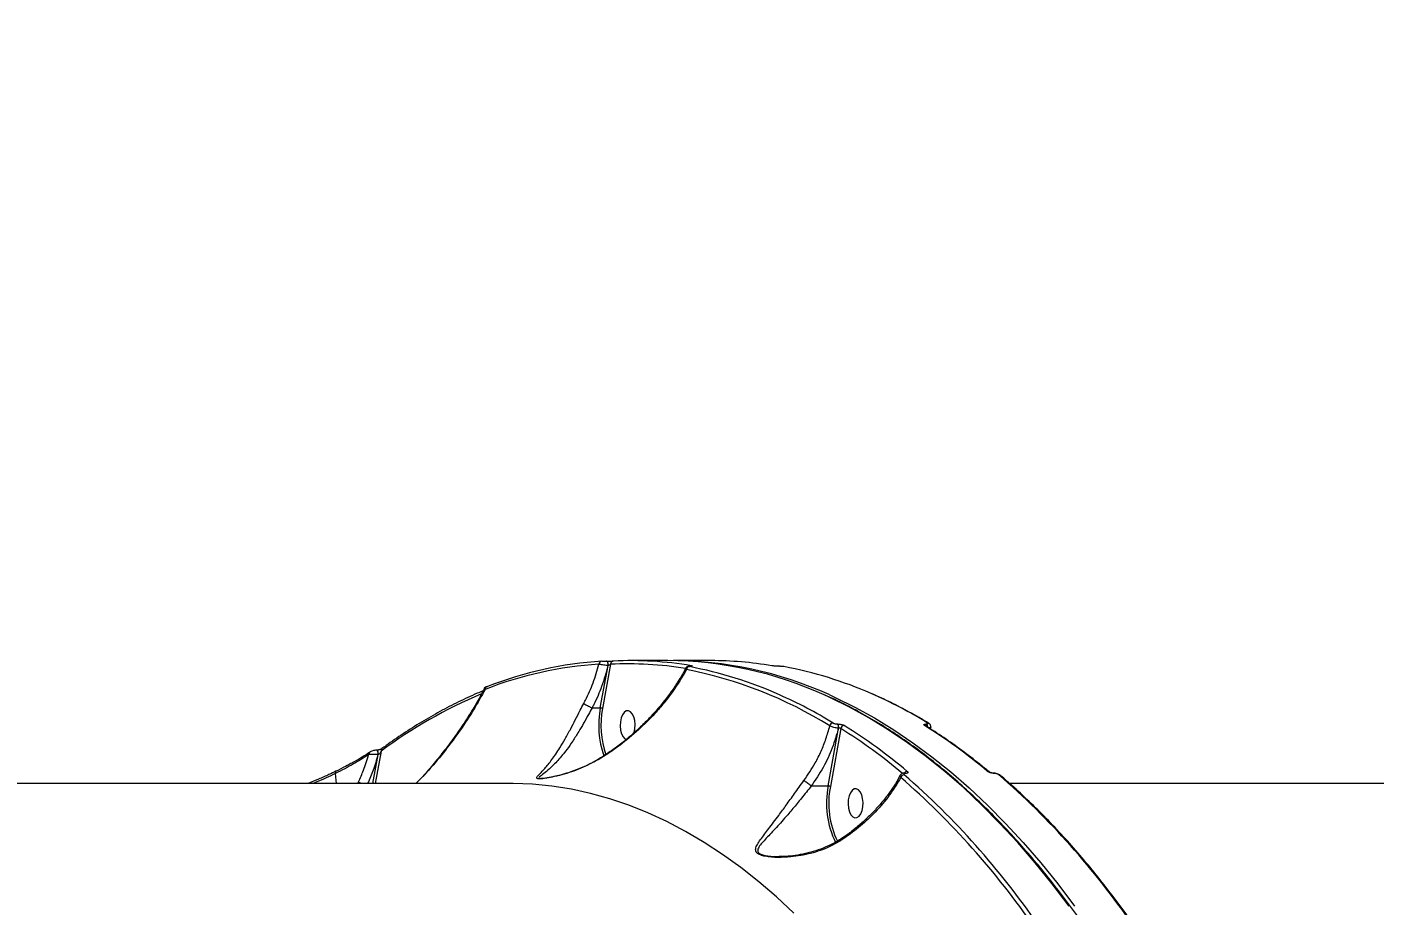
# Model space of a CAD drawing. Header units: millimetres. Extents: x -8327 to 9087, y -6583 to 5996.
# Drawn here: x 4295.4 to 4711.9, y 572.3 to 843.9 of the extents above; entities that cross this region are included whole.
import ezdxf

# ---------------------------------------------------------------- set-up
doc = ezdxf.new("R2010")
doc.units = ezdxf.units.MM
doc.layers.add('DIKOM_ОБЪЕКТ', color=7, linetype='Continuous')
doc.layers.add('DIKOM_РАЗМЕР_ОБЪЕКТА', color=7, linetype='Continuous')
doc.styles.add('style1', font='arial.ttf', dxfattribs={"width": 0.8})
doc.dimstyles.new('1-50', dxfattribs={"dimtxt": 300, "dimasz": 200, "dimexe": 100, "dimexo": 0, "dimgap": 100, "dimtad": 1, "dimtxsty": 'style1', "dimcen": 200, "dimclrd": 7, "dimclre": 7, "dimclrt": 7, "dimadec": 1, "dimazin": 2, "dimtfac": 1, "dimtmove": 0, "dimatfit": 2, "dimfxl": 0, "dimlwd": 25, "dimlwe": 18, "dimarcsym": 0})

# ---------------------------------------------------------------- blocks, each defined once
blk = doc.blocks.new('*D9')
at = {"layer": 'Defpoints', "color": 0, "transparency": 16777216}
for p in [(7087.37, 843.9), (-4957.59, 227.93), (7087.37, -4838.64)]:
    blk.add_point(p, dxfattribs=at)
at = {"layer": 'DIKOM_РАЗМЕР_ОБЪЕКТА', "color": 7, "lineweight": 18, "transparency": 16777216}
for p, q in [((7087.37, 843.9), (7087.37, -4938.64)), ((-4957.59, 227.93), (-4957.59, -4938.64))]:
    blk.add_line(p, q, dxfattribs=at)
at = {"layer": 'DIKOM_РАЗМЕР_ОБЪЕКТА', "color": 7, "lineweight": 25, "transparency": 16777216}
blk.add_line((-4757.59, -4838.64), (6887.37, -4838.64), dxfattribs=at)
at = {"layer": 'DIKOM_РАЗМЕР_ОБЪЕКТА', "color": 7, "transparency": 16777216}
for points in [[(-4757.59, -4805.31), (-4757.59, -4871.97), (-4957.59, -4838.64)], [(6887.37, -4805.31), (6887.37, -4871.97), (7087.37, -4838.64)]]:
    blk.add_solid(points, dxfattribs=at)
at = {"layer": 'DIKOM_РАЗМЕР_ОБЪЕКТА', "color": 7, "transparency": 16777216, "insert": (4098.94, -4585.47), "char_height": 300, "attachment_point": 5, "style": 'style1'}
blk.add_mtext('12040', dxfattribs=at)

msp = doc.modelspace()

# ---------------------------------------------------------------- linework, layer by layer
at = {"layer": 'DIKOM_ОБЪЕКТ', "color": 7, "linetype": 'Continuous', "lineweight": 15}
for p, q in [((4472.671, 633.281), (4475.077, 646.425)), ((4475.849, 646.803), (4473.343, 633.116)), ((4474.564, 647.76), (4474.549, 647.76)), ((4474.592, 647.76), (4474.564, 647.76)), ((4474.592, 647.76), (4474.578, 647.76)), ((4475.077, 646.425), (4475.049, 646.425)), ((4493.567, 647.928), (4481.995, 647.928)), ((4506.853, 647.928), (4495.281, 647.928)), ((4500.459, 646.17), (4500.37, 646.17)), ((4500.37, 646.17), (4500.418, 646.166)), ((4500.506, 646.166), (4500.418, 646.166)), ((4500.459, 646.17), (4500.506, 646.166)), ((4527.977, 646.17), (4527.888, 646.17)), ((4527.888, 646.17), (4527.935, 646.166)), ((4528.024, 646.166), (4527.935, 646.166)), ((4527.977, 646.17), (4528.024, 646.166)), ((4470.138, 633.281), (4470.132, 633.282)), ((4470.138, 633.281), (4472.671, 633.281)), ((4543.132, 609.158), (4546.358, 627.04)), ((4547.037, 626.915), (4543.804, 608.994)), ((4545.98, 628.324), (4546.028, 628.324)), ((4546.358, 627.04), (4546.311, 627.04)), ((4573.282, 627.762), (4573.284, 627.761)), ((4573.457, 628.324), (4573.504, 628.324)), ((4574.849, 626.741), (4574.905, 627.409)), ((4401.32, 619.559), (4401.34, 619.572)), ((4402.352, 609.928), (4404.012, 618.874)), ((4404.907, 619.916), (4403.055, 609.928)), ((4403.527, 620.213), (4403.452, 620.213)), ((4404.012, 618.874), (4403.937, 618.874)), ((4391.136, 609.928), (4390.765, 613.014)), ((4390.948, 613.699), (4390.96, 613.706)), ((4566.825, 613.122), (4566.756, 613.122)), ((4567.03, 613.039), (4566.962, 613.039)), ((4594.322, 613.122), (4594.254, 613.122)), ((4594.528, 613.039), (4594.459, 613.039)), ((4444.751, 609.928), (4182.643, 609.928)), ((4384.529, 610.813), (4382.392, 609.928)), ((4397.685, 609.928), (4397.902, 610.401)), ((4537.891, 609.158), (4543.132, 609.158)), ((4861.334, 609.928), (4599.226, 609.928))]:
    msp.add_line(p, q, dxfattribs=at)
at = {"layer": 'DIKOM_ОБЪЕКТ', "color": 7, "linetype": 'Continuous', "lineweight": 15, "flags": 128}
for points in [[(4475.049, 646.425), (4475.077, 646.661), (4475.074, 646.903), (4475.041, 647.137), (4474.981, 647.348), (4474.896, 647.525), (4474.791, 647.658), (4474.674, 647.737), (4474.564, 647.76)], [(4475.077, 646.425), (4475.105, 646.661), (4475.102, 646.903), (4475.069, 647.137), (4475.009, 647.348), (4474.924, 647.525), (4474.82, 647.658), (4474.702, 647.737), (4474.592, 647.76)], [(4437.59, 639.907), (4437.682, 639.934), (4437.84, 639.951)], [(4617.605, 572.02), (4612.41, 578.864), (4607.115, 585.412), (4601.725, 591.659), (4596.243, 597.6), (4590.675, 603.229), (4585.025, 608.542), (4579.298, 613.535), (4573.499, 618.203), (4567.632, 622.542), (4561.703, 626.549), (4555.717, 630.22), (4549.678, 633.552), (4543.592, 636.543), (4541.892, 637.314)], [(4543.408, 637.402), (4545.307, 636.543), (4551.392, 633.552), (4557.431, 630.22), (4563.418, 626.549), (4569.346, 622.542), (4575.213, 618.203), (4581.012, 613.535), (4586.739, 608.542), (4592.389, 603.229), (4597.957, 597.6), (4603.439, 591.659), (4608.83, 585.412), (4614.125, 578.864), (4619.32, 572.02)], [(4483.145, 625.678), (4483.39, 626.868), (4483.453, 628.143), (4483.328, 629.4), (4483.026, 630.539), (4482.571, 631.466), (4481.999, 632.106), (4481.358, 632.408), (4480.699, 632.347), (4480.076, 631.928), (4479.539, 631.185), (4479.131, 630.179), (4478.886, 628.989), (4478.823, 627.714), (4478.948, 626.457), (4479.25, 625.318), (4479.705, 624.391), (4480.276, 623.751), (4480.754, 623.49)], [(4403.937, 618.874), (4403.966, 619.153), (4403.954, 619.436), (4403.902, 619.702), (4403.813, 619.927), (4403.695, 620.096), (4403.557, 620.192), (4403.446, 620.213)], [(4404.012, 618.874), (4404.041, 619.153), (4404.029, 619.436), (4403.977, 619.702), (4403.888, 619.927), (4403.77, 620.096), (4403.632, 620.192), (4403.529, 620.213)], [(4532.552, 569.78), (4527.142, 574.82), (4521.655, 579.537), (4516.096, 583.927), (4510.471, 587.986), (4504.785, 591.711), (4499.043, 595.096), (4493.25, 598.14), (4487.413, 600.84), (4481.535, 603.193), (4475.623, 605.196), (4469.683, 606.849), (4463.72, 608.149), (4457.739, 609.095), (4451.745, 609.687), (4445.745, 609.924), (4444.751, 609.928)], [(4553.606, 601.556), (4553.851, 602.745), (4553.914, 604.02), (4553.789, 605.277), (4553.487, 606.416), (4553.032, 607.343), (4552.461, 607.983), (4551.819, 608.285), (4551.161, 608.224), (4550.537, 607.805), (4550, 607.062), (4549.592, 606.056), (4549.347, 604.866), (4549.284, 603.591), (4549.409, 602.334), (4549.711, 601.195), (4550.166, 600.268), (4550.738, 599.628), (4551.379, 599.326), (4552.038, 599.387), (4552.661, 599.806), (4553.199, 600.549), (4553.606, 601.556)]]:
    msp.add_lwpolyline(points, dxfattribs=at)
at = {"layer": 'DIKOM_ОБЪЕКТ', "color": 7, "linetype": 'Continuous', "lineweight": 15}
for centre, radius, start, end in [((4479.71, 529.373), 117.664, 93.62991, 111.24311), ((4480.566, 530.045), 117.919, 93.62971, 111.24356), ((4473.167, 646.823), 0.907, 94.21143, 181.3911), ((4476.768, 646.882), 0.923, 94.66109, 184.96059), ((4481.132, 535.11), 111.818, 80.80337, 92.7084), ((4481.989, 535.787), 112.14, 80.32376, 92.70689), ((4492.978, 529.937), 117.993, 65.50891, 89.71401), ((4494.66, 529.757), 118.169, 65.63628, 90.11432), ((4500.282, 645.081), 0.978, 94.51639, 176.92267), ((4477.4, 524.263), 123.909, 65.84999, 79.39455), ((4500.858, 645.493), 0.839, 91.36719, 127.05245), ((4506.826, 535.618), 112.31, 80.32787, 89.98635), ((4506.83, 524.899), 123.25, 66.26737, 79.4243), ((4474.574, 516.933), 130.564, 58.06988, 79.08135), ((4494.231, 499.516), 149.916, 112.89664, 126.57167), ((4437.911, 639.132), 0.839, 112.4976, 186.16644), ((4469.733, 506.407), 143.339, 58.50136, 65.97393), ((4499.03, 506.488), 143.244, 58.50177, 66.37524), ((4501.98, 627.965), 29.788, 169.72024, 198.62983), ((4501.224, 627.922), 28.362, 169.44651, 198.7128), ((4544.706, 627.53), 1.099, 94.22037, 168.8744), ((4545.018, 627.391), 1.34, 344.79703, 44.08885), ((4545.065, 627.391), 1.34, 344.7836, 44.08232), ((4548.136, 626.761), 1.109, 94.35151, 172.02042), ((4455.523, 480.679), 172.51, 50.11049, 57.96179), ((4456.209, 481.118), 173.119, 49.96419, 57.95964), ((4481.081, 481.138), 173.095, 49.96363, 57.96019), ((4572.916, 627.173), 0.694, 58.35167, 90.58112), ((4572.702, 627.5), 1.117, 355.66331, 47.48232), ((4572.741, 627.493), 1.128, 354.51954, 47.4012), ((4573.878, 627.93), 0.696, 58.81092, 90.5214), ((4405.664, 620.113), 0.783, 128.88191, 194.60675), ((4401.782, 618.979), 0.741, 128.54619, 191.64716), ((4391.358, 613.223), 0.629, 130.73233, 199.38002), ((4566.683, 611.464), 1.166, 93.75777, 164.34635), ((4405.735, 427.468), 245.283, 34.45535, 49.01513), ((4567.629, 612.546), 1.121, 92.98995, 149.18278), ((4566.748, 612.807), 0.315, 47.37337, 87.92591), ((4566.817, 612.807), 0.315, 47.38593, 88.72603), ((4592.442, 612.996), 0.67, 49.94949, 91.13667), ((4594.246, 612.808), 0.314, 47.35496, 88.84866), ((4594.314, 612.807), 0.315, 47.38876, 88.10009), ((4434.982, 427.468), 245.283, 34.45535, 49.01513), ((4595.867, 611.96), 0.668, 50.21063, 91.2203), ((4570.28, 603.804), 27.671, 168.84278, 205.95998), ((4570.138, 603.803), 26.841, 168.84872, 205.91388), ((4405.049, 427.031), 244.736, 34.4552, 49.01533)]:
    msp.add_arc(centre, radius, start, end, dxfattribs=at)
for points, knots in [([(4467.554, 634.683), (4467.727, 635.015), (4468.813, 637.093), (4470.605, 641.104), (4471.702, 644.877), (4472.261, 646.801)], [0, 0, 0, 0, 0.0849919, 0.5334672, 1, 1, 1, 1]), ([(4475.049, 646.425), (4474.455, 644.258), (4473.329, 640.148), (4471.428, 635.802), (4470.314, 633.625), (4470.138, 633.281)], [0, 0, 0, 0, 0.4843406, 0.9185263, 1, 1, 1, 1]), ([(4499.078, 645.596), (4498.992, 645.421), (4498.372, 644.165), (4496.964, 641.831), (4494.847, 638.61), (4492.456, 635.421), (4489.835, 632.282), (4487.015, 629.247), (4484.035, 626.363), (4480.953, 623.673), (4477.79, 621.205), (4474.864, 619.133), (4472.947, 617.97), (4472.148, 617.485)], [0, 0, 0, 0, 0.0168037, 0.1206194, 0.2249338, 0.3297318, 0.4349774, 0.5404501, 0.6430314, 0.7429612, 0.8397608, 0.93323, 1, 1, 1, 1]), ([(4475.049, 646.425), (4474.961, 646.429), (4474.668, 646.44), (4474.086, 646.486), (4473.361, 646.574), (4472.695, 646.686), (4472.405, 646.762), (4472.261, 646.801)], [0, 0, 0, 0, 0.0942818, 0.3122704, 0.5411618, 0.771407, 1, 1, 1, 1]), ([(4473.101, 647.727), (4473.178, 647.731), (4473.334, 647.739), (4473.681, 647.749), (4474.056, 647.756), (4474.355, 647.759), (4474.505, 647.76), (4474.549, 647.76)], [0, 0, 0, 0, 0.2336671, 0.4674265, 0.6956076, 0.9087564, 1, 1, 1, 1]), ([(4474.578, 647.76), (4474.644, 647.76), (4474.862, 647.76), (4475.297, 647.765), (4475.843, 647.775), (4476.35, 647.788), (4476.579, 647.798), (4476.693, 647.802)], [0, 0, 0, 0, 0.0931794, 0.3039639, 0.5302381, 0.7651986, 1, 1, 1, 1]), ([(4475.849, 646.803), (4475.803, 646.758), (4475.715, 646.672), (4475.532, 646.557), (4475.352, 646.476), (4475.221, 646.441), (4475.139, 646.427), (4475.1, 646.426), (4475.077, 646.425)], [0, 0, 0, 0, 0.2685392, 0.5229588, 0.7425485, 0.8690026, 0.9242928, 1, 1, 1, 1]), ([(4499.305, 645.133), (4499.287, 645.148), (4499.162, 645.251), (4499.024, 645.421), (4499.062, 645.543), (4499.078, 645.596)], [0, 0, 0, 0, 0.0878513, 0.6019146, 1, 1, 1, 1]), ([(4500.373, 646.17), (4500.358, 646.17), (4500.212, 646.172), (4500.018, 646.162), (4499.789, 646.135), (4499.544, 646.057), (4499.317, 645.916), (4499.144, 645.754), (4499.093, 645.623), (4499.081, 645.593)], [0, 0, 0, 0, 0.0278432, 0.271152, 0.4682906, 0.6030954, 0.7573233, 0.9431678, 1, 1, 1, 1]), ([(4500.418, 646.166), (4500.342, 646.165), (4500.19, 646.163), (4500.051, 646.149), (4499.987, 646.129), (4500.016, 646.099), (4500.112, 646.073), (4500.193, 646.058), (4500.205, 646.056)], [0, 0, 0, 0, 0.1673869, 0.3344621, 0.5091824, 0.7130711, 0.9577523, 1, 1, 1, 1]), ([(4500.845, 646.184), (4500.845, 646.184), (4500.856, 646.186), (4500.817, 646.181), (4500.727, 646.175), (4500.567, 646.169), (4500.415, 646.171), (4500.356, 646.172)], [0, 0, 0, 0, 0.0030238, 0.1908248, 0.4378834, 0.7828578, 1, 1, 1, 1]), ([(4500.838, 646.332), (4500.855, 646.329), (4500.981, 646.307), (4501.133, 646.269), (4501.174, 646.224), (4501.071, 646.192), (4500.856, 646.17), (4500.623, 646.167), (4500.506, 646.166)], [0, 0, 0, 0, 0.0392217, 0.2872168, 0.4951939, 0.6709796, 0.8352915, 1, 1, 1, 1]), ([(4527.935, 646.166), (4527.874, 646.166), (4527.659, 646.167), (4527.236, 646.183), (4526.688, 646.217), (4526.124, 646.269), (4525.847, 646.31), (4525.695, 646.332)], [0, 0, 0, 0, 0.07959882, 0.27564731, 0.47074839, 0.71052488, 1, 1, 1, 1]), ([(4529.451, 646.056), (4529.35, 646.072), (4529.171, 646.1), (4528.809, 646.134), (4528.468, 646.156), (4528.201, 646.165), (4528.065, 646.166), (4528.024, 646.166)], [0, 0, 0, 0, 0.3025221, 0.5346924, 0.7254079, 0.9171099, 1, 1, 1, 1]), ([(4499.305, 645.133), (4497.957, 642.844), (4495.92, 639.383), (4492.445, 634.875), (4489.009, 630.883), (4484.52, 626.398), (4479.705, 622.416), (4475.534, 619.439), (4473.31, 618.07), (4472.199, 617.386)], [0, 0, 0, 0, 0.2227139, 0.3367321, 0.4507458, 0.6310005, 0.8132754, 0.9066457, 1, 1, 1, 1]), ([(4436.423, 638.552), (4435.831, 638.307), (4433.299, 637.258), (4428.851, 635.187), (4423.099, 632.219), (4417.392, 628.937), (4411.832, 625.417), (4407.77, 622.615), (4405.592, 621.028), (4405.173, 620.722)], [0, 0, 0, 0, 0.0556279, 0.2380829, 0.4205767, 0.6031253, 0.7857231, 0.9588059, 1, 1, 1, 1]), ([(4437.077, 639.042), (4435.92, 636.941), (4433.606, 632.741), (4429.471, 626.451), (4424.837, 620.209), (4420.294, 614.64), (4417.021, 611.297), (4415.681, 609.928)], [0, 0, 0, 0, 0.2104825, 0.4209716, 0.6359964, 0.8510001, 1, 1, 1, 1]), ([(4436.772, 639.234), (4436.449, 638.593), (4435.397, 636.509), (4433.33, 632.96), (4430.572, 628.571), (4427.5, 624.123), (4424.286, 619.818), (4420.875, 615.627), (4418.059, 612.373), (4416.227, 610.482), (4415.69, 609.928)], [0, 0, 0, 0, 0.0637987, 0.207434, 0.3543203, 0.5044115, 0.6577046, 0.7946528, 0.9398219, 1, 1, 1, 1]), ([(4437.077, 639.042), (4436.945, 639.086), (4436.722, 639.16), (4436.753, 639.215), (4436.765, 639.237)], [0, 0, 0, 0, 0.5933803, 1, 1, 1, 1]), ([(4437.599, 639.892), (4437.494, 639.857), (4437.293, 639.79), (4437.047, 639.625), (4436.833, 639.434), (4436.767, 639.284), (4436.747, 639.241)], [0, 0, 0, 0, 0.3370167, 0.6423229, 0.8968462, 1, 1, 1, 1]), ([(4574.238, 628.526), (4573.239, 629.126), (4570.344, 630.866), (4565.514, 633.501), (4560.671, 635.934), (4557.724, 637.197), (4556.717, 637.629)], [0, 0, 0, 0, 0.1730533, 0.5012979, 0.8294798, 1, 1, 1, 1]), ([(4472.199, 617.386), (4470.389, 616.416), (4466.721, 614.451), (4461.73, 612.806), (4458.167, 611.95), (4456.132, 611.581), (4454.724, 611.391), (4453.64, 611.333), (4452.984, 611.444), (4452.97, 611.683), (4453.237, 612.162), (4454.022, 612.965), (4455.63, 614.665), (4457.704, 617.19), (4459.856, 620.363), (4461.82, 623.685), (4463.412, 626.615), (4464.961, 629.617), (4466.305, 632.276), (4467.185, 633.972), (4467.554, 634.683)], [0, 0, 0, 0, 0.0952096, 0.1929549, 0.2447985, 0.2710692, 0.2981694, 0.324288, 0.3503869, 0.3910744, 0.4019402, 0.4719616, 0.5438083, 0.6393953, 0.7378511, 0.7988533, 0.8613652, 0.911374, 0.962837, 1, 1, 1, 1]), ([(4470.132, 633.282), (4470.131, 633.282), (4469.755, 632.624), (4468.892, 631.026), (4467.503, 628.547), (4465.879, 625.743), (4464.149, 622.995), (4461.992, 619.9), (4459.524, 616.921), (4457.146, 614.561), (4455.135, 612.953), (4454.155, 612.195), (4453.687, 611.737), (4453.624, 611.528), (4453.904, 611.412), (4454.268, 611.433), (4454.307, 611.436)], [0, 0, 0, 0, 0.0000339, 0.0533975, 0.1277331, 0.2021482, 0.2941229, 0.3862184, 0.5316558, 0.6773058, 0.7825133, 0.8873224, 0.9029873, 0.9602936, 0.9957531, 1, 1, 1, 1]), ([(4467.554, 634.683), (4467.565, 634.675), (4467.658, 634.607), (4467.909, 634.442), (4468.398, 634.155), (4468.983, 633.838), (4469.596, 633.527), (4469.953, 633.364), (4470.132, 633.282)], [0, 0, 0, 0, 0.0259481, 0.2095742, 0.4071841, 0.6047737, 0.8023459, 1, 1, 1, 1]), ([(4473.343, 633.116), (4473.335, 633.121), (4473.317, 633.133), (4473.259, 633.163), (4473.153, 633.205), (4472.994, 633.247), (4472.823, 633.276), (4472.722, 633.279), (4472.671, 633.281)], [0, 0, 0, 0, 0.053669, 0.1413774, 0.3560057, 0.5706009, 0.7852355, 1, 1, 1, 1]), ([(4710.367, 228.93), (4710.36, 230.95), (4710.34, 236.81), (4710.182, 246.505), (4709.84, 258.003), (4709.333, 269.48), (4708.664, 280.925), (4707.834, 292.33), (4706.843, 303.687), (4705.692, 314.986), (4704.382, 326.221), (4702.912, 337.382), (4701.286, 348.46), (4699.504, 359.448), (4697.567, 370.337), (4695.477, 381.119), (4693.235, 391.787), (4690.843, 402.331), (4688.302, 412.744), (4685.615, 423.018), (4682.784, 433.146), (4679.81, 443.12), (4676.697, 452.932), (4673.446, 462.575), (4670.059, 472.042), (4666.539, 481.325), (4662.889, 490.418), (4659.112, 499.314), (4655.21, 508.007), (4651.186, 516.488), (4647.042, 524.753), (4642.784, 532.796), (4638.412, 540.609), (4633.932, 548.187), (4629.344, 555.524), (4624.655, 562.615), (4619.866, 569.455), (4614.981, 576.037), (4610.005, 582.358), (4604.94, 588.413), (4599.79, 594.196), (4594.56, 599.703), (4589.253, 604.93), (4583.874, 609.874), (4578.426, 614.529), (4572.913, 618.894), (4567.34, 622.963), (4561.711, 626.734), (4556.031, 630.209), (4550.301, 633.361), (4545.683, 635.7), (4542.962, 636.877), (4542.179, 637.215)], [0, 0, 0, 0, 0.010755, 0.031188, 0.0516215, 0.072055, 0.0924886, 0.1129222, 0.1333561, 0.15379, 0.1742241, 0.1946586, 0.2150931, 0.2355279, 0.2559631, 0.2763985, 0.2968344, 0.3172704, 0.337707, 0.358144, 0.3785814, 0.3990193, 0.4194576, 0.4398965, 0.460336, 0.480776, 0.5012165, 0.5216576, 0.5420995, 0.5625418, 0.5829848, 0.6034283, 0.6238724, 0.644317, 0.6647621, 0.6852074, 0.705653, 0.7260987, 0.7465444, 0.7669897, 0.7874344, 0.807878, 0.8283206, 0.8487614, 0.8692003, 0.8896364, 0.9100693, 0.9304985, 0.9509233, 0.9713432, 0.9917581, 1, 1, 1, 1]), ([(4535.612, 610.809), (4536.837, 612.606), (4538.833, 615.533), (4540.984, 619.933), (4542.529, 623.763), (4543.257, 626.399), (4543.627, 627.742)], [0, 0, 0, 0, 0.3422212, 0.55727, 0.7746077, 1, 1, 1, 1]), ([(4546.311, 627.04), (4545.723, 624.995), (4544.533, 620.855), (4541.698, 614.786), (4539.168, 611.046), (4537.891, 609.158)], [0, 0, 0, 0, 0.3257283, 0.6596772, 1, 1, 1, 1]), ([(4546.311, 627.04), (4546.179, 627.048), (4545.849, 627.068), (4545.251, 627.164), (4544.598, 627.325), (4544.013, 627.526), (4543.756, 627.67), (4543.627, 627.742)], [0, 0, 0, 0, 0.1424247, 0.3572825, 0.5717092, 0.7857839, 1, 1, 1, 1]), ([(4544.625, 628.626), (4544.69, 628.592), (4544.82, 628.525), (4545.116, 628.434), (4545.445, 628.365), (4545.747, 628.329), (4545.914, 628.325), (4545.98, 628.324)], [0, 0, 0, 0, 0.2143282, 0.4284605, 0.6428781, 0.8577712, 1, 1, 1, 1]), ([(4546.028, 628.324), (4546.126, 628.321), (4546.374, 628.316), (4546.823, 628.261), (4547.317, 628.158), (4547.76, 628.021), (4547.954, 627.918), (4548.051, 627.867)], [0, 0, 0, 0, 0.1407712, 0.3552483, 0.5700125, 0.7849515, 1, 1, 1, 1]), ([(4547.037, 626.915), (4547.004, 626.929), (4546.938, 626.957), (4546.789, 626.995), (4546.624, 627.023), (4546.473, 627.037), (4546.391, 627.039), (4546.358, 627.04)], [0, 0, 0, 0, 0.21515893, 0.43003725, 0.64486584, 0.85915727, 1, 1, 1, 1]), ([(4572.909, 627.867), (4572.841, 627.918), (4572.703, 628.021), (4572.703, 628.158), (4572.863, 628.261), (4573.136, 628.316), (4573.366, 628.321), (4573.457, 628.324)], [0, 0, 0, 0, 0.2150179, 0.4299716, 0.6446799, 0.8592734, 1, 1, 1, 1]), ([(4592.866, 613.514), (4591.905, 614.309), (4589.118, 616.612), (4584.456, 620.196), (4578.891, 624.176), (4575.143, 626.573), (4573.28, 627.763)], [0, 0, 0, 0, 0.1498861, 0.4344452, 0.7189714, 1, 1, 1, 1]), ([(4573.504, 628.324), (4573.566, 628.325), (4573.72, 628.329), (4573.903, 628.365), (4574.009, 628.434), (4574.009, 628.524), (4573.917, 628.592), (4573.871, 628.626)], [0, 0, 0, 0, 0.142202, 0.3570506, 0.57152, 0.7857059, 1, 1, 1, 1]), ([(4574.821, 627.404), (4574.833, 627.498), (4574.859, 627.71), (4574.745, 628.016), (4574.559, 628.28), (4574.383, 628.439), (4574.267, 628.502), (4574.235, 628.52)], [0, 0, 0, 0, 0.1990325, 0.4515354, 0.680401, 0.9105014, 1, 1, 1, 1]), ([(4574.815, 627.415), (4574.819, 627.387), (4574.836, 627.292), (4574.663, 627.173), (4574.41, 627.12), (4574.302, 627.097)], [0, 0, 0, 0, 0.1964816, 0.6593804, 1, 1, 1, 1]), ([(4405.167, 620.719), (4405.165, 620.717), (4405.146, 620.701), (4404.982, 620.598), (4404.689, 620.466), (4404.329, 620.34), (4404.094, 620.29), (4404.01, 620.272)], [0, 0, 0, 0, 0.0301979, 0.2610182, 0.5740839, 0.8479631, 1, 1, 1, 1]), ([(4401.056, 618.83), (4399.58, 617.88), (4396.592, 615.957), (4392.723, 614.003), (4390.765, 613.014)], [0, 0, 0, 0, 0.4937624, 1, 1, 1, 1]), ([(4401.324, 619.553), (4401.323, 619.552), (4400.634, 619.073), (4399.104, 618.118), (4397.337, 617.047), (4396.249, 616.46), (4396.069, 616.362)], [0, 0, 0, 0, 0.0004715, 0.4546642, 0.9097099, 1, 1, 1, 1]), ([(4397.902, 610.401), (4398.448, 611.607), (4399.698, 614.369), (4400.567, 617.222), (4401.056, 618.83)], [0, 0, 0, 0, 0.4365644, 1, 1, 1, 1]), ([(4403.937, 618.874), (4403.481, 617.238), (4402.636, 614.209), (4401.345, 611.277), (4400.751, 609.928)], [0, 0, 0, 0, 0.5400387, 1, 1, 1, 1]), ([(4403.937, 618.874), (4403.743, 618.881), (4403.355, 618.894), (4402.688, 618.895), (4402.029, 618.885), (4401.452, 618.863), (4401.181, 618.84), (4401.056, 618.83)], [0, 0, 0, 0, 0.19506, 0.3898699, 0.593456, 0.8139874, 1, 1, 1, 1]), ([(4402.747, 620.127), (4402.597, 620.093), (4402.237, 620.011), (4401.749, 619.824), (4401.477, 619.641), (4401.351, 619.556)], [0, 0, 0, 0, 0.2748005, 0.6628201, 1, 1, 1, 1]), ([(4403.445, 620.205), (4403.255, 620.202), (4403.021, 620.199), (4402.79, 620.138), (4402.747, 620.127)], [0, 0, 0, 0, 0.8133233, 1, 1, 1, 1]), ([(4404.01, 620.272), (4403.988, 620.267), (4403.887, 620.243), (4403.724, 620.223), (4403.579, 620.212), (4403.537, 620.214), (4403.53, 620.214)], [0, 0, 0, 0, 0.13202, 0.5878489, 0.9381875, 1, 1, 1, 1]), ([(4404.907, 619.916), (4404.855, 619.808), (4404.744, 619.581), (4404.541, 619.278), (4404.336, 619.047), (4404.182, 618.929), (4404.078, 618.881), (4404.034, 618.877), (4404.012, 618.874)], [0, 0, 0, 0, 0.2759211, 0.5812164, 0.784089, 0.9044831, 0.9530156, 1, 1, 1, 1]), ([(4472.151, 617.479), (4472.066, 617.423), (4471.084, 616.782), (4469.04, 615.747), (4466.008, 614.377), (4463.07, 613.32), (4460.484, 612.556), (4458.585, 612.085), (4457.559, 611.886), (4457.175, 611.812)], [0, 0, 0, 0, 0.0186352, 0.2148908, 0.4189799, 0.6308068, 0.7913799, 0.9218658, 1, 1, 1, 1]), ([(4472.199, 617.386), (4472.188, 617.406), (4472.155, 617.465), (4472.153, 617.474), (4472.151, 617.48)], [0, 0, 0, 0, 0.3317777, 1, 1, 1, 1]), ([(4390.765, 613.014), (4388.856, 612.092), (4386.663, 611.033), (4384.154, 610.055), (4383.829, 609.928)], [0, 0, 0, 0, 0.8704235, 1, 1, 1, 1]), ([(4390.943, 613.708), (4390.23, 613.363), (4388.521, 612.537), (4386.362, 611.567), (4384.886, 610.96), (4384.529, 610.813)], [0, 0, 0, 0, 0.3520162, 0.843136, 1, 1, 1, 1]), ([(4396.069, 616.362), (4395.355, 615.97), (4393.749, 615.089), (4392.015, 614.198), (4390.971, 613.709), (4390.961, 613.705)], [0, 0, 0, 0, 0.442889, 0.9946581, 1, 1, 1, 1]), ([(4565.375, 612.449), (4565.168, 612.046), (4564.489, 610.721), (4563.063, 608.486), (4561.119, 605.768), (4558.925, 603.106), (4556.527, 600.533), (4553.945, 598.068), (4551.189, 595.75), (4549.152, 594.158), (4548.003, 593.392), (4547.866, 593.301)], [0, 0, 0, 0, 0.058075, 0.1906308, 0.3234496, 0.4565318, 0.5895498, 0.7209858, 0.8519114, 0.9823768, 1, 1, 1, 1]), ([(4565.56, 611.779), (4565.499, 611.871), (4565.36, 612.079), (4565.317, 612.308), (4565.397, 612.406), (4565.414, 612.427)], [0, 0, 0, 0, 0.3888556, 0.8707224, 1, 1, 1, 1]), ([(4566.759, 613.117), (4566.72, 613.118), (4566.465, 613.127), (4566.073, 613.044), (4565.622, 612.794), (4565.472, 612.54), (4565.415, 612.444)], [0, 0, 0, 0, 0.07336163, 0.46709723, 0.79776292, 1, 1, 1, 1]), ([(4566.962, 613.039), (4566.875, 613.035), (4566.701, 613.026), (4566.533, 612.96), (4566.461, 612.862), (4566.486, 612.746), (4566.569, 612.664), (4566.607, 612.628)], [0, 0, 0, 0, 0.2039065, 0.408036, 0.6135004, 0.8264937, 1, 1, 1, 1]), ([(4566.996, 613.134), (4566.998, 613.135), (4567.002, 613.136), (4566.944, 613.125), (4566.864, 613.123), (4566.825, 613.122)], [0, 0, 0, 0, 0.1809687, 0.5971294, 1, 1, 1, 1]), ([(4567.571, 613.665), (4567.628, 613.61), (4567.756, 613.486), (4567.793, 613.309), (4567.68, 613.159), (4567.426, 613.058), (4567.162, 613.045), (4567.03, 613.039)], [0, 0, 0, 0, 0.1741619, 0.3895543, 0.5957594, 0.7978599, 1, 1, 1, 1]), ([(4594.459, 613.039), (4594.383, 613.041), (4594.156, 613.046), (4593.721, 613.112), (4593.205, 613.253), (4592.735, 613.447), (4592.531, 613.593), (4592.428, 613.665)], [0, 0, 0, 0, 0.1083161, 0.3203983, 0.5430782, 0.771572, 1, 1, 1, 1]), ([(4594.253, 613.122), (4594.25, 613.122), (4594.197, 613.12), (4594.032, 613.131), (4593.763, 613.17), (4593.45, 613.247), (4593.165, 613.348), (4592.974, 613.44), (4592.879, 613.503), (4592.874, 613.508), (4592.873, 613.509)], [0, 0, 0, 0, 0.0069708, 0.1392104, 0.2904359, 0.4645453, 0.6510187, 0.8100373, 0.9382572, 1, 1, 1, 1]), ([(4596.286, 612.463), (4596.249, 612.498), (4596.074, 612.671), (4595.662, 612.862), (4595.038, 613.055), (4594.568, 613.139), (4594.344, 613.118), (4594.324, 613.116)], [0, 0, 0, 0, 0.0786582, 0.3779001, 0.6638274, 0.9705281, 1, 1, 1, 1]), ([(4595.853, 612.628), (4595.786, 612.676), (4595.653, 612.773), (4595.347, 612.9), (4595.012, 612.992), (4594.728, 613.034), (4594.58, 613.038), (4594.528, 613.039)], [0, 0, 0, 0, 0.22881428, 0.45782924, 0.67854223, 0.8883377, 1, 1, 1, 1]), ([(4637.748, 566.008), (4636.905, 567.201), (4634.462, 570.66), (4630.343, 576.189), (4625.365, 582.506), (4620.298, 588.554), (4615.147, 594.33), (4609.915, 599.832), (4604.606, 605.049), (4600.057, 609.234), (4597.268, 611.635), (4596.294, 612.473)], [0, 0, 0, 0, 0.0652733, 0.1892967, 0.3133244, 0.4373493, 0.5613707, 0.6853862, 0.8093934, 0.9333913, 1, 1, 1, 1]), ([(4398.713, 609.928), (4398.697, 609.936), (4398.486, 610.041), (4398.216, 610.199), (4397.991, 610.34), (4397.914, 610.393), (4397.902, 610.401)], [0, 0, 0, 0, 0.0429426, 0.6005287, 0.9379034, 1, 1, 1, 1]), ([(4457.175, 611.812), (4457.069, 611.79), (4456.547, 611.683), (4455.742, 611.563), (4454.916, 611.461), (4454.422, 611.43), (4454.327, 611.431), (4454.307, 611.432)], [0, 0, 0, 0, 0.0873829, 0.4314238, 0.7138268, 0.9385443, 1, 1, 1, 1]), ([(4548.018, 592.896), (4546.53, 591.99), (4543.286, 590.017), (4537.681, 588.149), (4532.315, 587.194), (4528.243, 587.007), (4525.594, 587.121), (4523.706, 587.362), (4522.085, 587.787), (4521.254, 588.272), (4520.704, 588.915), (4520.606, 589.793), (4521.192, 591.083), (4522.507, 593.062), (4524.711, 595.906), (4527.467, 599.54), (4530.17, 603.232), (4532.752, 606.849), (4534.634, 609.454), (4535.612, 610.809)], [0, 0, 0, 0, 0.0790182, 0.1721806, 0.2680568, 0.3287282, 0.3610606, 0.3938977, 0.4223307, 0.4513196, 0.4599442, 0.4989926, 0.5446055, 0.5914357, 0.6876204, 0.7865807, 0.8546772, 0.9244452, 1, 1, 1, 1]), ([(4537.885, 609.16), (4537.885, 609.159), (4536.922, 607.859), (4534.928, 605.478), (4532.213, 602.102), (4529.311, 598.718), (4526.243, 595.338), (4523.73, 592.737), (4522.122, 590.897), (4521.333, 589.735), (4521.273, 588.916), (4521.688, 588.384), (4522.081, 588.13), (4522.874, 587.813), (4524.056, 587.531), (4525.893, 587.356), (4527.258, 587.269), (4527.976, 587.309), (4528.01, 587.311)], [0, 0, 0, 0, 0.0000468, 0.113301, 0.2166021, 0.3224093, 0.4686043, 0.6185422, 0.6864068, 0.75541, 0.8104391, 0.8222914, 0.8529336, 0.8621123, 0.9020774, 0.949274, 0.9975907, 1, 1, 1, 1]), ([(4537.885, 609.16), (4537.73, 609.278), (4537.419, 609.514), (4536.866, 609.922), (4536.326, 610.313), (4535.926, 610.594), (4535.708, 610.744), (4535.632, 610.796), (4535.612, 610.809)], [0, 0, 0, 0, 0.2126928, 0.4253907, 0.6380859, 0.8507983, 0.9619038, 1, 1, 1, 1]), ([(4537.891, 609.158), (4537.89, 609.158), (4537.888, 609.158), (4537.886, 609.159), (4537.885, 609.16)], [0, 0, 0, 0, 0.62011525, 1, 1, 1, 1]), ([(4543.804, 608.994), (4543.795, 609), (4543.776, 609.012), (4543.718, 609.042), (4543.614, 609.083), (4543.455, 609.124), (4543.285, 609.153), (4543.183, 609.156), (4543.132, 609.158)], [0, 0, 0, 0, 0.0701899, 0.1414327, 0.35598, 0.5708644, 0.7855207, 1, 1, 1, 1]), ([(4565.56, 611.779), (4564.485, 609.973), (4562.304, 606.308), (4558.004, 601.289), (4553.241, 596.727), (4549.773, 594.183), (4548.018, 592.896)], [0, 0, 0, 0, 0.26256814, 0.53266574, 0.76365104, 1, 1, 1, 1]), ([(4547.854, 593.315), (4547.309, 592.939), (4545.963, 592.009), (4543.603, 590.783), (4540.783, 589.586), (4537.718, 588.613), (4534.571, 587.893), (4531.506, 587.467), (4529.336, 587.299), (4528.209, 587.317), (4528.009, 587.32)], [0, 0, 0, 0, 0.0934183, 0.2307132, 0.3758417, 0.5279224, 0.6875545, 0.8344252, 0.9706811, 1, 1, 1, 1]), ([(4548.018, 592.896), (4547.997, 592.936), (4547.936, 593.053), (4547.861, 593.222), (4547.873, 593.26), (4547.879, 593.281)], [0, 0, 0, 0, 0.18404903, 0.53453696, 1, 1, 1, 1])]:
    msp.add_open_spline(points, degree=3, knots=knots, dxfattribs=at)

# ---------------------------------------------------------------- dimensions: what is measured, and where the dimension line sits
at = {"layer": 'DIKOM_РАЗМЕР_ОБЪЕКТА'}
dim = msp.add_linear_dim(base=(7087.366, -4838.641), p1=(-4957.594, 227.929), p2=(7087.366, 843.902), text='12040', dimstyle='1-50', dxfattribs=at)
dim.commit()
dim.dimension.update_dxf_attribs({"geometry": '*D9', "text_midpoint": (4098.945, -4838.641), "dimtype": 160})

doc.saveas('drawing.dxf')
